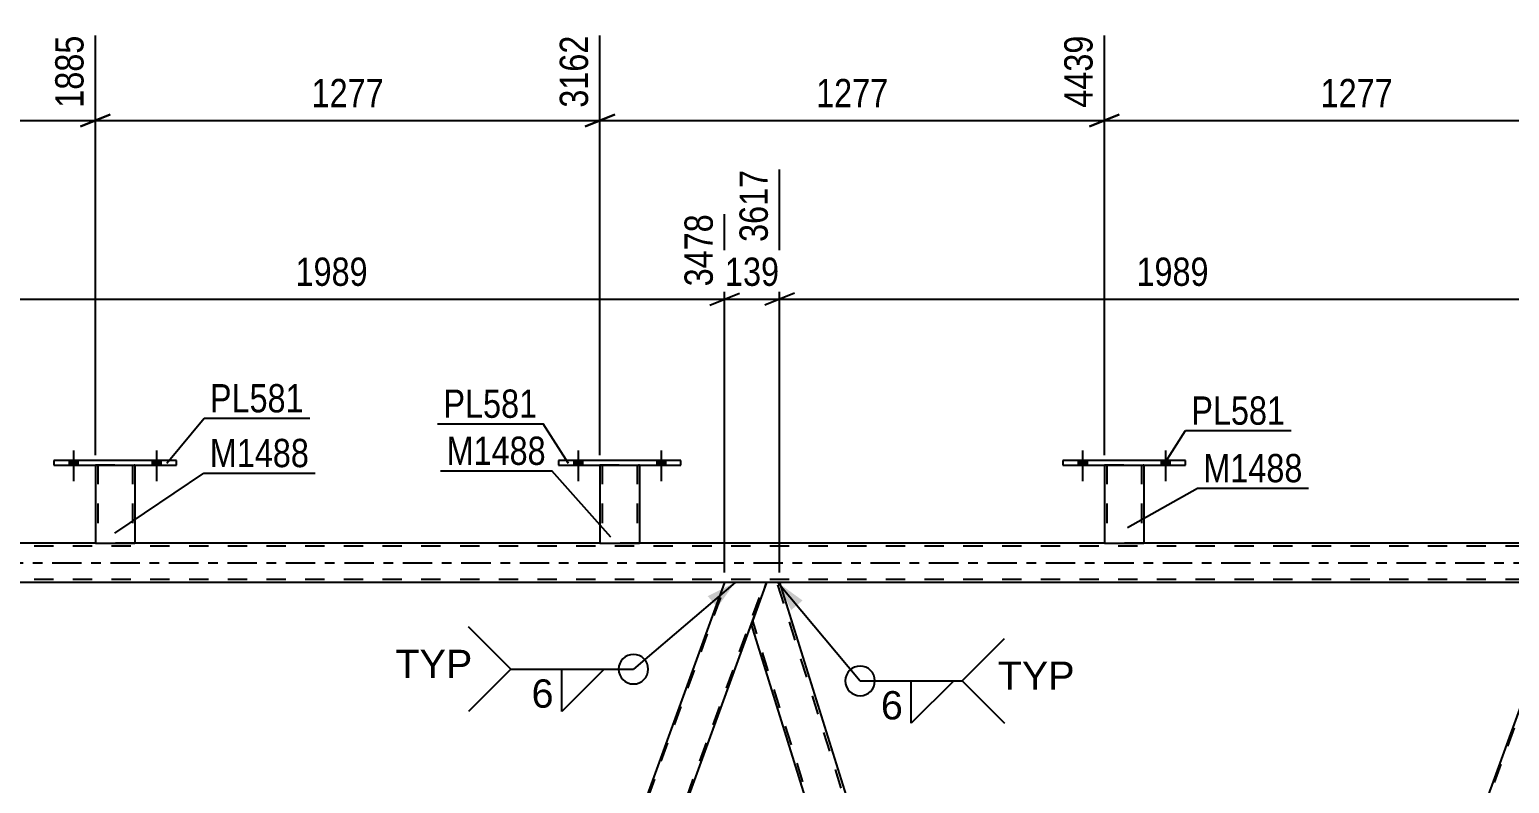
# Model space of a CAD drawing. Header units: millimetres. Extents: x 0 to 841, y 0 to 594.
# Drawn here: x 145.4 to 295.2, y 435.4 to 511.8 of the extents above; entities that cross this region are included whole.
import ezdxf

# ---------------------------------------------------------------- set-up
doc = ezdxf.new("R2010")
doc.units = ezdxf.units.MM
doc.linetypes.add('DXK_LINE_DOT2', pattern=[3.9198, 1.9599, -1.9599])
doc.linetypes.add('DXK_LINE_DOT3', pattern=[5.9187, 2.979, -0.9799, 0.9799, -0.9799])
doc.styles.add('Arial', font='ARIAL.TTF', dxfattribs={"height": 0.2})
doc.styles.add('Arial Narrow', font='ARIALN.TTF', dxfattribs={"height": 0.2})

# ---------------------------------------------------------------- blocks, each defined once
blk = doc.blocks.new('Bolt-814521776-3275 - 3269')
at = {"linetype": 'Continuous'}
for points in [[(149.38, 467.7), (150.26, 467.7), (150.26, 468.18), (149.38, 468.18)], [(157.78, 467.7), (158.66, 467.7), (158.66, 468.18), (157.78, 468.18)]]:
    blk.add_hatch(color=1, dxfattribs=at).paths.add_polyline_path(points)
at = {"color": 1, "linetype": 'Continuous'}
for p, q in [((149.82, 469.18), (149.82, 466.06)), ((158.22, 469.18), (158.22, 466.06)), ((149.38, 468.18), (149.38, 467.7)), ((150.26, 468.18), (150.26, 467.7)), ((157.78, 468.18), (157.78, 467.7)), ((158.66, 468.18), (158.66, 467.7))]:
    blk.add_line(p, q, dxfattribs=at)
blk = doc.blocks.new('Bolt-814521776-3274 - 3269')
at = {"linetype": 'Continuous'}
for points in [[(149.38, 467.7), (150.26, 467.7), (150.26, 468.18), (149.38, 468.18)], [(157.78, 467.7), (158.66, 467.7), (158.66, 468.18), (157.78, 468.18)]]:
    blk.add_hatch(color=1, dxfattribs=at).paths.add_polyline_path(points)
at = {"color": 1, "linetype": 'Continuous'}
for p, q in [((149.82, 469.18), (149.82, 466.06)), ((158.22, 469.18), (158.22, 466.06)), ((149.38, 468.18), (149.38, 467.7)), ((150.26, 468.18), (150.26, 467.7)), ((157.78, 468.18), (157.78, 467.7)), ((158.66, 468.18), (158.66, 467.7))]:
    blk.add_line(p, q, dxfattribs=at)
blk = doc.blocks.new('Bolt-814521776-3276 - 3269')
at = {"linetype": 'Continuous'}
for points in [[(200.46, 467.7), (201.34, 467.7), (201.34, 468.18), (200.46, 468.18)], [(208.86, 467.7), (209.74, 467.7), (209.74, 468.18), (208.86, 468.18)]]:
    blk.add_hatch(color=1, dxfattribs=at).paths.add_polyline_path(points)
at = {"color": 1, "linetype": 'Continuous'}
for p, q in [((200.9, 469.18), (200.9, 466.06)), ((209.3, 469.18), (209.3, 466.06)), ((200.46, 468.18), (200.46, 467.7)), ((201.34, 468.18), (201.34, 467.7)), ((208.86, 468.18), (208.86, 467.7)), ((209.74, 468.18), (209.74, 467.7))]:
    blk.add_line(p, q, dxfattribs=at)
blk = doc.blocks.new('Bolt-814521776-3277 - 3269')
at = {"linetype": 'Continuous'}
for points in [[(200.46, 467.7), (201.34, 467.7), (201.34, 468.18), (200.46, 468.18)], [(208.86, 467.7), (209.74, 467.7), (209.74, 468.18), (208.86, 468.18)]]:
    blk.add_hatch(color=1, dxfattribs=at).paths.add_polyline_path(points)
at = {"color": 1, "linetype": 'Continuous'}
for p, q in [((200.9, 469.18), (200.9, 466.06)), ((209.3, 469.18), (209.3, 466.06)), ((200.46, 468.18), (200.46, 467.7)), ((201.34, 468.18), (201.34, 467.7)), ((208.86, 468.18), (208.86, 467.7)), ((209.74, 468.18), (209.74, 467.7))]:
    blk.add_line(p, q, dxfattribs=at)
blk = doc.blocks.new('Part-814521776-3349 - 3269')
at = {"color": 2, "linetype": 'Continuous'}
for p, q in [((147.82, 468.18), (147.82, 467.7)), ((160.22, 468.18), (147.82, 468.18)), ((147.82, 467.7), (160.22, 467.7)), ((160.22, 467.7), (160.22, 468.18))]:
    blk.add_line(p, q, dxfattribs=at)
blk = doc.blocks.new('Bolt-814521776-3278 - 3269')
at = {"linetype": 'Continuous'}
for points in [[(251.54, 467.7), (252.42, 467.7), (252.42, 468.18), (251.54, 468.18)], [(259.94, 467.7), (260.82, 467.7), (260.82, 468.18), (259.94, 468.18)]]:
    blk.add_hatch(color=1, dxfattribs=at).paths.add_polyline_path(points)
at = {"color": 1, "linetype": 'Continuous'}
for p, q in [((251.98, 469.18), (251.98, 466.06)), ((260.38, 469.18), (260.38, 466.06)), ((251.54, 468.18), (251.54, 467.7)), ((252.42, 468.18), (252.42, 467.7)), ((259.94, 468.18), (259.94, 467.7)), ((260.82, 468.18), (260.82, 467.7))]:
    blk.add_line(p, q, dxfattribs=at)
blk = doc.blocks.new('Bolt-814521776-3279 - 3269')
at = {"linetype": 'Continuous'}
for points in [[(251.54, 467.7), (252.42, 467.7), (252.42, 468.18), (251.54, 468.18)], [(259.94, 467.7), (260.82, 467.7), (260.82, 468.18), (259.94, 468.18)]]:
    blk.add_hatch(color=1, dxfattribs=at).paths.add_polyline_path(points)
at = {"color": 1, "linetype": 'Continuous'}
for p, q in [((251.98, 469.18), (251.98, 466.06)), ((260.38, 469.18), (260.38, 466.06)), ((251.54, 468.18), (251.54, 467.7)), ((252.42, 468.18), (252.42, 467.7)), ((259.94, 468.18), (259.94, 467.7)), ((260.82, 468.18), (260.82, 467.7))]:
    blk.add_line(p, q, dxfattribs=at)
blk = doc.blocks.new('Part-814521776-3359 - 3269')
at = {"color": 2, "linetype": 'Continuous'}
for p, q in [((198.9, 468.18), (198.9, 467.7)), ((211.3, 468.18), (198.9, 468.18)), ((198.9, 467.7), (211.3, 467.7)), ((211.3, 467.7), (211.3, 468.18))]:
    blk.add_line(p, q, dxfattribs=at)
blk = doc.blocks.new('Part-814521776-3354 - 3269')
at = {"color": 7, "linetype": 'DXK_LINE_DOT2'}
for p, q in [((152.02, 467.71), (156.02, 467.71)), ((152.02, 467.7), (152.02, 467.71)), ((152.02, 467.71), (152.02, 467.7)), ((152.26, 467.71), (152.26, 459.8)), ((155.78, 467.71), (155.78, 459.8)), ((156.02, 467.71), (156.02, 467.7)), ((156.02, 467.7), (156.02, 467.71)), ((155.73, 459.8), (155.77, 459.8)), ((155.73, 459.8), (155.77, 459.8)), ((155.77, 459.8), (155.78, 459.8)), ((155.77, 459.8), (155.78, 459.8))]:
    blk.add_line(p, q, dxfattribs=at)
at = {"color": 2, "linetype": 'Continuous'}
for p, q in [((152.02, 467.7), (152.02, 459.8)), ((156.02, 467.7), (156.02, 459.8)), ((152.02, 459.8), (156.02, 459.8))]:
    blk.add_line(p, q, dxfattribs=at)
blk = doc.blocks.new('Part-814521776-3369 - 3269')
at = {"color": 2, "linetype": 'Continuous'}
for p, q in [((249.98, 468.18), (249.98, 467.7)), ((262.38, 468.18), (249.98, 468.18)), ((249.98, 467.7), (262.38, 467.7)), ((262.38, 467.7), (262.38, 468.18))]:
    blk.add_line(p, q, dxfattribs=at)
blk = doc.blocks.new('Part-814521776-3364 - 3269')
at = {"color": 7, "linetype": 'DXK_LINE_DOT2'}
for p, q in [((203.1, 467.71), (207.1, 467.71)), ((203.1, 467.7), (203.1, 467.71)), ((203.1, 467.71), (203.1, 467.7)), ((203.34, 467.71), (203.34, 459.8)), ((206.86, 467.71), (206.86, 459.8)), ((207.1, 467.71), (207.1, 467.7)), ((207.1, 467.7), (207.1, 467.71)), ((206.81, 459.8), (206.85, 459.8)), ((206.81, 459.8), (206.85, 459.8)), ((206.85, 459.8), (206.86, 459.8)), ((206.85, 459.8), (206.86, 459.8))]:
    blk.add_line(p, q, dxfattribs=at)
at = {"color": 2, "linetype": 'Continuous'}
for p, q in [((203.1, 467.7), (203.1, 459.8)), ((207.1, 467.7), (207.1, 459.8)), ((203.1, 459.8), (207.1, 459.8))]:
    blk.add_line(p, q, dxfattribs=at)
blk = doc.blocks.new('Part-814521776-3374 - 3269')
at = {"color": 7, "linetype": 'DXK_LINE_DOT2'}
for p, q in [((254.18, 467.71), (258.18, 467.71)), ((254.18, 467.7), (254.18, 467.71)), ((254.18, 467.71), (254.18, 467.7)), ((254.42, 467.71), (254.42, 459.8)), ((257.94, 467.71), (257.94, 459.8)), ((258.18, 467.71), (258.18, 467.7)), ((258.18, 467.7), (258.18, 467.71)), ((257.89, 459.8), (257.93, 459.8)), ((257.89, 459.8), (257.93, 459.8)), ((257.93, 459.8), (257.94, 459.8)), ((257.93, 459.8), (257.94, 459.8))]:
    blk.add_line(p, q, dxfattribs=at)
at = {"color": 2, "linetype": 'Continuous'}
for p, q in [((254.18, 467.7), (254.18, 459.8)), ((258.18, 467.7), (258.18, 459.8)), ((254.18, 459.8), (258.18, 459.8))]:
    blk.add_line(p, q, dxfattribs=at)
blk = doc.blocks.new('Part-814521776-3594 - 3269')
at = {"color": 7, "linetype": 'DXK_LINE_DOT2'}
for p, q in [((171.78, 334.58), (215.9, 455.8)), ((175.69, 334.58), (219.81, 455.8)), ((218.46, 451.6), (219.98, 455.8)), ((171.61, 334.58), (173.36, 339.4)), ((175.86, 334.58), (177.62, 339.4)), ((175.86, 334.58), (171.61, 334.58))]:
    blk.add_line(p, q, dxfattribs=at)
at = {"color": 2, "linetype": 'Continuous'}
for p, q in [((215.73, 455.8), (173.36, 339.4)), ((219.98, 455.8), (215.73, 455.8)), ((177.62, 339.4), (218.46, 451.6))]:
    blk.add_line(p, q, dxfattribs=at)
blk = doc.blocks.new('Part-814521776-3675 - 3269')
at = {"color": 7, "linetype": 'DXK_LINE_DOT2'}
for p, q in [((782.79, 459.48), (76.61, 459.48)), ((156.02, 459.8), (152.02, 459.8)), ((207.1, 459.8), (203.1, 459.8)), ((258.18, 459.8), (254.18, 459.8)), ((782.79, 456.12), (76.61, 456.12)), ((221.3, 455.8), (215.73, 455.8))]:
    blk.add_line(p, q, dxfattribs=at)
at = {"color": 2, "linetype": 'Continuous'}
for p, q in [((152.02, 459.8), (104.94, 459.8)), ((203.1, 459.8), (156.02, 459.8)), ((254.18, 459.8), (207.1, 459.8)), ((305.28, 459.8), (258.18, 459.8)), ((215.73, 455.8), (136.17, 455.8)), ((300.86, 455.8), (221.3, 455.8))]:
    blk.add_line(p, q, dxfattribs=at)
at = {"color": 7, "linetype": 'DXK_LINE_DOT3'}
blk.add_line((76.61, 457.8), (782.79, 457.8), dxfattribs=at)
blk = doc.blocks.new('Part-814521776-3685 - 3269')
at = {"color": 7, "linetype": 'DXK_LINE_DOT2'}
for p, q in [((301.03, 455.8), (256.91, 334.58)), ((304.95, 455.8), (260.83, 334.58)), ((305.12, 455.8), (303.59, 451.6)), ((257.99, 338), (256.74, 334.58)), ((261, 334.58), (256.74, 334.58))]:
    blk.add_line(p, q, dxfattribs=at)
at = {"color": 2, "linetype": 'Continuous'}
for p, q in [((300.86, 455.8), (257.99, 338)), ((305.12, 455.8), (300.86, 455.8)), ((303.59, 451.6), (261, 334.58))]:
    blk.add_line(p, q, dxfattribs=at)
blk = doc.blocks.new('Part-814521776-3690 - 3269')
at = {"color": 2, "linetype": 'Continuous'}
for p, q in [((219.98, 455.8), (218.46, 451.6)), ((221.3, 455.8), (219.98, 455.8)), ((221.3, 455.8), (258, 338.05)), ((254.9, 334.58), (218.44, 451.55)), ((256.74, 334.58), (257.98, 337.99)), ((257.98, 337.99), (257.99, 338))]:
    blk.add_line(p, q, dxfattribs=at)
at = {"color": 7, "linetype": 'DXK_LINE_DOT2'}
for p, q in [((257.87, 337.68), (221.05, 455.8)), ((218.46, 451.6), (218.44, 451.55)), ((255.15, 334.58), (218.57, 451.92)), ((257.99, 338), (258, 338.05)), ((256.74, 334.58), (254.9, 334.58))]:
    blk.add_line(p, q, dxfattribs=at)
blk = doc.blocks.new('Part-814521776-3761 - 3269')
at = {"color": 2, "linetype": 'Continuous'}
for p, q in [((134.85, 455.8), (133.32, 451.6)), ((136.17, 455.8), (134.85, 455.8)), ((172.45, 339.4), (136.17, 455.8)), ((168.26, 339.4), (133.3, 451.55))]:
    blk.add_line(p, q, dxfattribs=at)
at = {"color": 7, "linetype": 'DXK_LINE_DOT2'}
for p, q in [((172.74, 337.68), (135.92, 455.8)), ((133.32, 451.6), (133.3, 451.55)), ((170.01, 334.58), (133.44, 451.92)), ((169.76, 334.58), (168.26, 339.4)), ((172.87, 338.05), (172.45, 339.4)), ((171.61, 334.58), (172.87, 338.05)), ((169.76, 334.58), (171.61, 334.58))]:
    blk.add_line(p, q, dxfattribs=at)
blk = doc.blocks.new('StraightDimension-814521776-4849 - 3269')
at = {"color": 7, "linetype": 'Continuous'}
for p, q in [((136.17, 456.8), (136.17, 497.63)), ((215.73, 456.8), (215.73, 493.13)), ((137.67, 485.11), (134.67, 483.91)), ((136.17, 484.51), (215.73, 484.51)), ((214.23, 483.91), (217.23, 485.11))]:
    blk.add_line(p, q, dxfattribs=at)
at = {"color": 0}
blk.add_wipeout([(180.2, 485.26), (180.2, 489.46), (171.69, 489.46), (171.69, 485.26)], dxfattribs=at)
at = {"color": 3, "style": 'Arial Narrow'}
blk.add_text('1989', height=2.863, dxfattribs=at).set_placement((172.29, 485.86))
at = {"color": 0, "linetype": 'Continuous'}
blk.add_wipeout([(215.13, 493.73), (210.93, 493.73), (210.93, 485.21), (215.13, 485.21)], dxfattribs=at)
at = {"color": 3, "linetype": 'Continuous', "style": 'Arial Narrow'}
blk.add_text('3478', height=2.863, rotation=90.0002, dxfattribs=at).set_placement((214.53, 485.81))
blk = doc.blocks.new('StraightDimension-814521776-4005 - 3269')
at = {"color": 7, "linetype": 'Continuous'}
for p, q in [((152.02, 468.71), (152.02, 511.22)), ((100.94, 468.71), (100.94, 509.4)), ((102.44, 503.21), (99.44, 502.01)), ((100.94, 502.61), (152.02, 502.61)), ((150.52, 502.01), (153.52, 503.21))]:
    blk.add_line(p, q, dxfattribs=at)
at = {"color": 0}
blk.add_wipeout([(130.74, 503.36), (130.74, 507.56), (122.23, 507.56), (122.23, 503.36)], dxfattribs=at)
at = {"color": 3, "style": 'Arial Narrow'}
blk.add_text('1277', height=2.863, dxfattribs=at).set_placement((122.83, 503.96))
at = {"color": 0, "linetype": 'Continuous'}
blk.add_wipeout([(151.42, 511.82), (147.22, 511.82), (147.22, 503.31), (151.42, 503.31)], dxfattribs=at)
at = {"color": 3, "linetype": 'Continuous', "style": 'Arial Narrow'}
blk.add_text('1885', height=2.863, rotation=90.0002, dxfattribs=at).set_placement((150.82, 503.91))
blk = doc.blocks.new('StraightDimension-814521776-4015 - 3269')
at = {"color": 7, "linetype": 'Continuous'}
for p, q in [((152.02, 468.71), (152.02, 511.22)), ((203.1, 468.71), (203.1, 511.22)), ((153.52, 503.21), (150.52, 502.01)), ((152.02, 502.61), (203.1, 502.61)), ((201.6, 502.01), (204.6, 503.21))]:
    blk.add_line(p, q, dxfattribs=at)
at = {"color": 0}
blk.add_wipeout([(181.82, 503.36), (181.82, 507.56), (173.31, 507.56), (173.31, 503.36)], dxfattribs=at)
at = {"color": 3, "style": 'Arial Narrow'}
blk.add_text('1277', height=2.863, dxfattribs=at).set_placement((173.91, 503.96))
at = {"color": 0, "linetype": 'Continuous'}
blk.add_wipeout([(202.5, 511.82), (198.3, 511.82), (198.3, 503.31), (202.5, 503.31)], dxfattribs=at)
at = {"color": 3, "linetype": 'Continuous', "style": 'Arial Narrow'}
blk.add_text('3162', height=2.863, rotation=90.0002, dxfattribs=at).set_placement((201.9, 503.91))
blk = doc.blocks.new('StraightDimension-814521776-4025 - 3269')
at = {"color": 7, "linetype": 'Continuous'}
for p, q in [((203.1, 468.71), (203.1, 511.22)), ((254.18, 468.71), (254.18, 511.22)), ((204.6, 503.21), (201.6, 502.01)), ((203.1, 502.61), (254.18, 502.61)), ((252.68, 502.01), (255.68, 503.21))]:
    blk.add_line(p, q, dxfattribs=at)
at = {"color": 0}
blk.add_wipeout([(232.9, 503.36), (232.9, 507.56), (224.39, 507.56), (224.39, 503.36)], dxfattribs=at)
at = {"color": 3, "style": 'Arial Narrow'}
blk.add_text('1277', height=2.863, dxfattribs=at).set_placement((224.99, 503.96))
at = {"color": 0, "linetype": 'Continuous'}
blk.add_wipeout([(253.58, 511.82), (249.38, 511.82), (249.38, 503.31), (253.58, 503.31)], dxfattribs=at)
at = {"color": 3, "linetype": 'Continuous', "style": 'Arial Narrow'}
blk.add_text('4439', height=2.863, rotation=90.0002, dxfattribs=at).set_placement((252.98, 503.91))
blk = doc.blocks.new('StraightDimension-814521776-4035 - 3269')
at = {"color": 7, "linetype": 'Continuous'}
for p, q in [((254.18, 468.71), (254.18, 511.22)), ((305.27, 468.7), (305.27, 511.22)), ((255.68, 503.21), (252.68, 502.01)), ((254.18, 502.61), (305.27, 502.61)), ((303.77, 502.01), (306.77, 503.21))]:
    blk.add_line(p, q, dxfattribs=at)
at = {"color": 0}
blk.add_wipeout([(283.98, 503.36), (283.98, 507.56), (275.47, 507.56), (275.47, 503.36)], dxfattribs=at)
at = {"color": 3, "style": 'Arial Narrow'}
blk.add_text('1277', height=2.863, dxfattribs=at).set_placement((276.07, 503.96))
at = {"color": 0, "linetype": 'Continuous'}
blk.add_wipeout([(304.67, 511.82), (300.47, 511.82), (300.47, 503.31), (304.67, 503.31)], dxfattribs=at)
at = {"color": 3, "linetype": 'Continuous', "style": 'Arial Narrow'}
blk.add_text('5716', height=2.863, rotation=90.0002, dxfattribs=at).set_placement((304.07, 503.91))
blk = doc.blocks.new('StraightDimension-814521776-4146 - 3269')
at = {"color": 7, "linetype": 'Continuous'}
for p, q in [((28.41, 467.16), (27.21, 470.16)), ((77.97, 468.66), (24.96, 468.66)), ((27.81, 324.2), (27.81, 468.66)), ((27.21, 325.7), (28.41, 322.7)), ((164.12, 324.2), (24.96, 324.2))]:
    blk.add_line(p, q, dxfattribs=at)
at = {"color": 0}
blk.add_wipeout([(27.06, 400.69), (22.86, 400.69), (22.86, 392.18), (27.06, 392.18)], dxfattribs=at)
at = {"color": 3, "style": 'Arial Narrow'}
blk.add_text('3612', height=2.863, rotation=90.0002, dxfattribs=at).set_placement((26.46, 392.78))
blk = doc.blocks.new('StraightDimension-814521776-4811 - 3269')
at = {"color": 7, "linetype": 'Continuous'}
for p, q in [((221.3, 456.8), (221.3, 497.63)), ((300.86, 456.8), (300.86, 493.13)), ((222.8, 485.11), (219.8, 483.91)), ((221.3, 484.51), (300.86, 484.51)), ((299.36, 483.91), (302.36, 485.11))]:
    blk.add_line(p, q, dxfattribs=at)
at = {"color": 0}
blk.add_wipeout([(265.34, 485.26), (265.34, 489.46), (256.83, 489.46), (256.83, 485.26)], dxfattribs=at)
at = {"color": 3, "style": 'Arial Narrow'}
blk.add_text('1989', height=2.863, dxfattribs=at).set_placement((257.43, 485.86))
at = {"color": 0, "linetype": 'Continuous'}
blk.add_wipeout([(300.26, 493.73), (296.06, 493.73), (296.06, 485.21), (300.26, 485.21)], dxfattribs=at)
at = {"color": 3, "linetype": 'Continuous', "style": 'Arial Narrow'}
blk.add_text('5606', height=2.863, rotation=90.0002, dxfattribs=at).set_placement((299.66, 485.81))
blk = doc.blocks.new('StraightDimension-814521776-4830 - 3269')
at = {"color": 7, "linetype": 'Continuous'}
for p, q in [((221.3, 456.8), (221.3, 497.63)), ((215.73, 456.8), (215.73, 493.13)), ((214.23, 483.91), (217.23, 485.11)), ((215.73, 484.51), (221.3, 484.51)), ((222.8, 485.11), (219.8, 483.91))]:
    blk.add_line(p, q, dxfattribs=at)
at = {"color": 0}
blk.add_wipeout([(221.86, 485.26), (221.86, 489.46), (215.17, 489.46), (215.17, 485.26)], dxfattribs=at)
at = {"color": 3, "style": 'Arial Narrow'}
blk.add_text('139', height=2.863, dxfattribs=at).set_placement((215.77, 485.86))
at = {"color": 0, "linetype": 'Continuous'}
blk.add_wipeout([(220.7, 498.23), (216.5, 498.23), (216.5, 489.71), (220.7, 489.71)], dxfattribs=at)
at = {"color": 3, "linetype": 'Continuous', "style": 'Arial Narrow'}
blk.add_text('3617', height=2.863, rotation=90.0002, dxfattribs=at).set_placement((220.1, 490.31))
blk = doc.blocks.new('Mark-814521776-3345 - 3269')
at = {"color": 0}
blk.add_wipeout([(173.13, 473.04), (173.13, 476.04), (163.62, 476.04), (163.62, 473.04)], dxfattribs=at)
blk.add_wipeout([(173.13, 473.04), (173.13, 476.04), (163.62, 476.04), (163.62, 473.04)], dxfattribs=at)
at = {"color": 30, "linetype": 'Continuous'}
for p, q in [((159.24, 467.89), (163.02, 472.44)), ((163.02, 472.44), (173.73, 472.44))]:
    blk.add_line(p, q, dxfattribs=at)
at = {"color": 3, "style": 'Arial Narrow'}
blk.add_text('PL581', height=2.863, dxfattribs=at).set_placement((163.62, 473.04))
blk = doc.blocks.new('Mark-814521776-3355 - 3269')
at = {"color": 0}
blk.add_wipeout([(196.76, 472.49), (196.76, 475.49), (187.26, 475.49), (187.26, 472.49)], dxfattribs=at)
blk.add_wipeout([(196.76, 472.49), (196.76, 475.49), (187.26, 475.49), (187.26, 472.49)], dxfattribs=at)
at = {"color": 30, "linetype": 'Continuous'}
for p in [(186.66, 471.89), (199.94, 467.85)]:
    blk.add_line(p, (197.36, 471.89), dxfattribs=at)
at = {"color": 3, "style": 'Arial Narrow'}
blk.add_text('PL581', height=2.863, dxfattribs=at).set_placement((187.26, 472.49))
blk = doc.blocks.new('Mark-814521776-3350 - 3269')
at = {"color": 0}
blk.add_wipeout([(173.66, 467.49), (173.66, 470.49), (163.61, 470.49), (163.61, 467.49)], dxfattribs=at)
blk.add_wipeout([(173.66, 467.49), (173.66, 470.49), (163.61, 470.49), (163.61, 467.49)], dxfattribs=at)
at = {"color": 30, "linetype": 'Continuous'}
for p, q in [((153.98, 460.79), (163.01, 466.89)), ((163.01, 466.89), (174.26, 466.89))]:
    blk.add_line(p, q, dxfattribs=at)
at = {"color": 3, "style": 'Arial Narrow'}
blk.add_text('M1488', height=2.863, dxfattribs=at).set_placement((163.61, 467.49))
blk = doc.blocks.new('Mark-814521776-3365 - 3269')
at = {"color": 0}
blk.add_wipeout([(272.48, 471.79), (272.48, 474.79), (262.98, 474.79), (262.98, 471.79)], dxfattribs=at)
blk.add_wipeout([(272.48, 471.79), (272.48, 474.79), (262.98, 474.79), (262.98, 471.79)], dxfattribs=at)
at = {"color": 30, "linetype": 'Continuous'}
for p, q in [((260.18, 467.7), (262.38, 471.19)), ((262.38, 471.19), (273.08, 471.19))]:
    blk.add_line(p, q, dxfattribs=at)
at = {"color": 3, "style": 'Arial Narrow'}
blk.add_text('PL581', height=2.863, dxfattribs=at).set_placement((262.98, 471.79))
blk = doc.blocks.new('Mark-814521776-3360 - 3269')
at = {"color": 0}
blk.add_wipeout([(197.63, 467.72), (197.63, 470.72), (187.58, 470.72), (187.58, 467.72)], dxfattribs=at)
blk.add_wipeout([(197.63, 467.72), (197.63, 470.72), (187.58, 470.72), (187.58, 467.72)], dxfattribs=at)
at = {"color": 30, "linetype": 'Continuous'}
for p in [(186.98, 467.12), (204.2, 460.4)]:
    blk.add_line(p, (198.23, 467.12), dxfattribs=at)
at = {"color": 3, "style": 'Arial Narrow'}
blk.add_text('M1488', height=2.863, dxfattribs=at).set_placement((187.58, 467.72))
blk = doc.blocks.new('Mark-814521776-3370 - 3269')
at = {"color": 0}
blk.add_wipeout([(274.25, 465.96), (274.25, 468.96), (264.2, 468.96), (264.2, 465.96)], dxfattribs=at)
blk.add_wipeout([(274.25, 465.96), (274.25, 468.96), (264.2, 468.96), (264.2, 465.96)], dxfattribs=at)
at = {"color": 30, "linetype": 'Continuous'}
for p, q in [((256.53, 461.38), (263.6, 465.36)), ((263.6, 465.36), (274.85, 465.36))]:
    blk.add_line(p, q, dxfattribs=at)
at = {"color": 3, "style": 'Arial Narrow'}
blk.add_text('M1488', height=2.863, dxfattribs=at).set_placement((264.2, 465.96))
blk = doc.blocks.new('WeldMark-814521776-4926 - 3269')
at = {"linetype": 'Continuous'}
blk.add_hatch(color=30, dxfattribs=at).paths.add_polyline_path([(214.02, 454.42), (216.79, 455.8), (214.99, 453.28)])
at = {"color": 30, "linetype": 'Continuous'}
blk.add_line((216.79, 455.8), (206.5, 447.02), dxfattribs=at)
at = {"color": 3, "linetype": 'Continuous'}
for q in [(189.79, 451.3), (189.79, 442.73)]:
    blk.add_line((194.08, 447.02), q, dxfattribs=at)
for start, end in [(90, 270), (270, 90)]:
    blk.add_arc((206.5, 447.02), 1.5, start, end, dxfattribs=at)
at = {"color": 0}
blk.add_wipeout([(198.6, 442.92), (198.6, 446.32), (195.98, 446.32), (195.98, 442.92)], dxfattribs=at)
at = {"color": 30, "linetype": 'Continuous'}
blk.add_line((194.08, 447.02), (206.5, 447.02), dxfattribs=at)
at = {"color": 3, "linetype": 'Continuous'}
for p, q in [((199.26, 447.02), (203.54, 447.02)), ((203.54, 447.02), (199.26, 442.73)), ((199.26, 442.73), (199.26, 447.02))]:
    blk.add_line(p, q, dxfattribs=at)
at = {"color": 3, "style": 'Arial'}
blk.add_text('6', height=2.87, dxfattribs=at).set_placement((196.18, 443.12))
at = {"color": 0, "linetype": 'Continuous'}
blk.add_wipeout([(190.18, 446.12), (190.18, 449.12), (182.4, 449.12), (182.4, 446.12)], dxfattribs=at)
blk.add_wipeout([(190.18, 446.12), (190.18, 449.12), (182.4, 449.12), (182.4, 446.12)], dxfattribs=at)
at = {"color": 3, "linetype": 'Continuous', "style": 'Arial'}
blk.add_text('TYP', height=2.865, dxfattribs=at).set_placement((182.4, 446.12))
blk = doc.blocks.new('WeldMark-814521776-4939 - 3269')
at = {"linetype": 'Continuous'}
blk.add_hatch(color=30, dxfattribs=at).paths.add_polyline_path([(222.47, 453.01), (221.12, 455.8), (223.62, 453.98)])
at = {"color": 30, "linetype": 'Continuous'}
blk.add_line((221.12, 455.8), (229.45, 445.83), dxfattribs=at)
at = {"color": 3, "linetype": 'Continuous'}
for q in [(244.06, 450.12), (244.06, 441.54)]:
    blk.add_line((239.78, 445.83), q, dxfattribs=at)
blk.add_arc((229.45, 445.83), 1.5, 90, 270, dxfattribs=at)
at = {"color": 0}
blk.add_wipeout([(233.98, 441.73), (233.98, 445.13), (231.35, 445.13), (231.35, 441.73)], dxfattribs=at)
at = {"color": 30, "linetype": 'Continuous'}
blk.add_line((229.45, 445.83), (239.78, 445.83), dxfattribs=at)
at = {"color": 3, "linetype": 'Continuous'}
for p, q in [((234.63, 445.83), (238.92, 445.83)), ((238.92, 445.83), (234.63, 441.54)), ((234.63, 441.54), (234.63, 445.83))]:
    blk.add_line(p, q, dxfattribs=at)
blk.add_arc((229.45, 445.83), 1.5, 270, 90, dxfattribs=at)
at = {"color": 3, "style": 'Arial'}
blk.add_text('6', height=2.87, dxfattribs=at).set_placement((231.55, 441.93))
at = {"color": 0, "linetype": 'Continuous'}
blk.add_wipeout([(251.15, 444.93), (251.15, 447.93), (243.38, 447.93), (243.38, 444.93)], dxfattribs=at)
blk.add_wipeout([(251.15, 444.93), (251.15, 447.93), (243.38, 447.93), (243.38, 444.93)], dxfattribs=at)
at = {"color": 3, "linetype": 'Continuous', "style": 'Arial'}
blk.add_text('TYP', height=2.865, dxfattribs=at).set_placement((243.38, 444.93))

msp = doc.modelspace()

# ---------------------------------------------------------------- block references
for name in ['Bolt-814521776-3275 - 3269', 'Bolt-814521776-3274 - 3269', 'Bolt-814521776-3276 - 3269', 'Bolt-814521776-3277 - 3269', 'Bolt-814521776-3278 - 3269', 'Bolt-814521776-3279 - 3269', 'Part-814521776-3349 - 3269', 'Part-814521776-3354 - 3269', 'Part-814521776-3359 - 3269', 'Part-814521776-3364 - 3269', 'Part-814521776-3369 - 3269', 'Part-814521776-3374 - 3269', 'Part-814521776-3675 - 3269', 'Part-814521776-3761 - 3269', 'Part-814521776-3594 - 3269', 'Part-814521776-3690 - 3269', 'Part-814521776-3685 - 3269']:
    msp.add_blockref(name, (0, 0))

# ---------------------------------------------------------------- next in the draw order: block references
for name in ['StraightDimension-814521776-4849 - 3269', 'WeldMark-814521776-4926 - 3269', 'WeldMark-814521776-4939 - 3269']:
    msp.add_blockref(name, (0, 0))

# ---------------------------------------------------------------- next in the draw order: block references
msp.add_blockref('StraightDimension-814521776-4005 - 3269', (0, 0))

# ---------------------------------------------------------------- next in the draw order: block references
msp.add_blockref('StraightDimension-814521776-4015 - 3269', (0, 0))

# ---------------------------------------------------------------- next in the draw order: block references
for name in ['StraightDimension-814521776-4025 - 3269', 'Mark-814521776-3355 - 3269', 'StraightDimension-814521776-4146 - 3269']:
    msp.add_blockref(name, (0, 0))

# ---------------------------------------------------------------- next in the draw order: block references
for name in ['StraightDimension-814521776-4035 - 3269', 'Mark-814521776-3345 - 3269', 'Mark-814521776-3360 - 3269']:
    msp.add_blockref(name, (0, 0))

# ---------------------------------------------------------------- next in the draw order: block references
for name in ['StraightDimension-814521776-4811 - 3269', 'Mark-814521776-3350 - 3269']:
    msp.add_blockref(name, (0, 0))

# ---------------------------------------------------------------- next in the draw order: block references
for name in ['StraightDimension-814521776-4830 - 3269', 'Mark-814521776-3365 - 3269']:
    msp.add_blockref(name, (0, 0))

# ---------------------------------------------------------------- next in the draw order: block references
msp.add_blockref('Mark-814521776-3370 - 3269', (0, 0))

doc.saveas('drawing.dxf')
